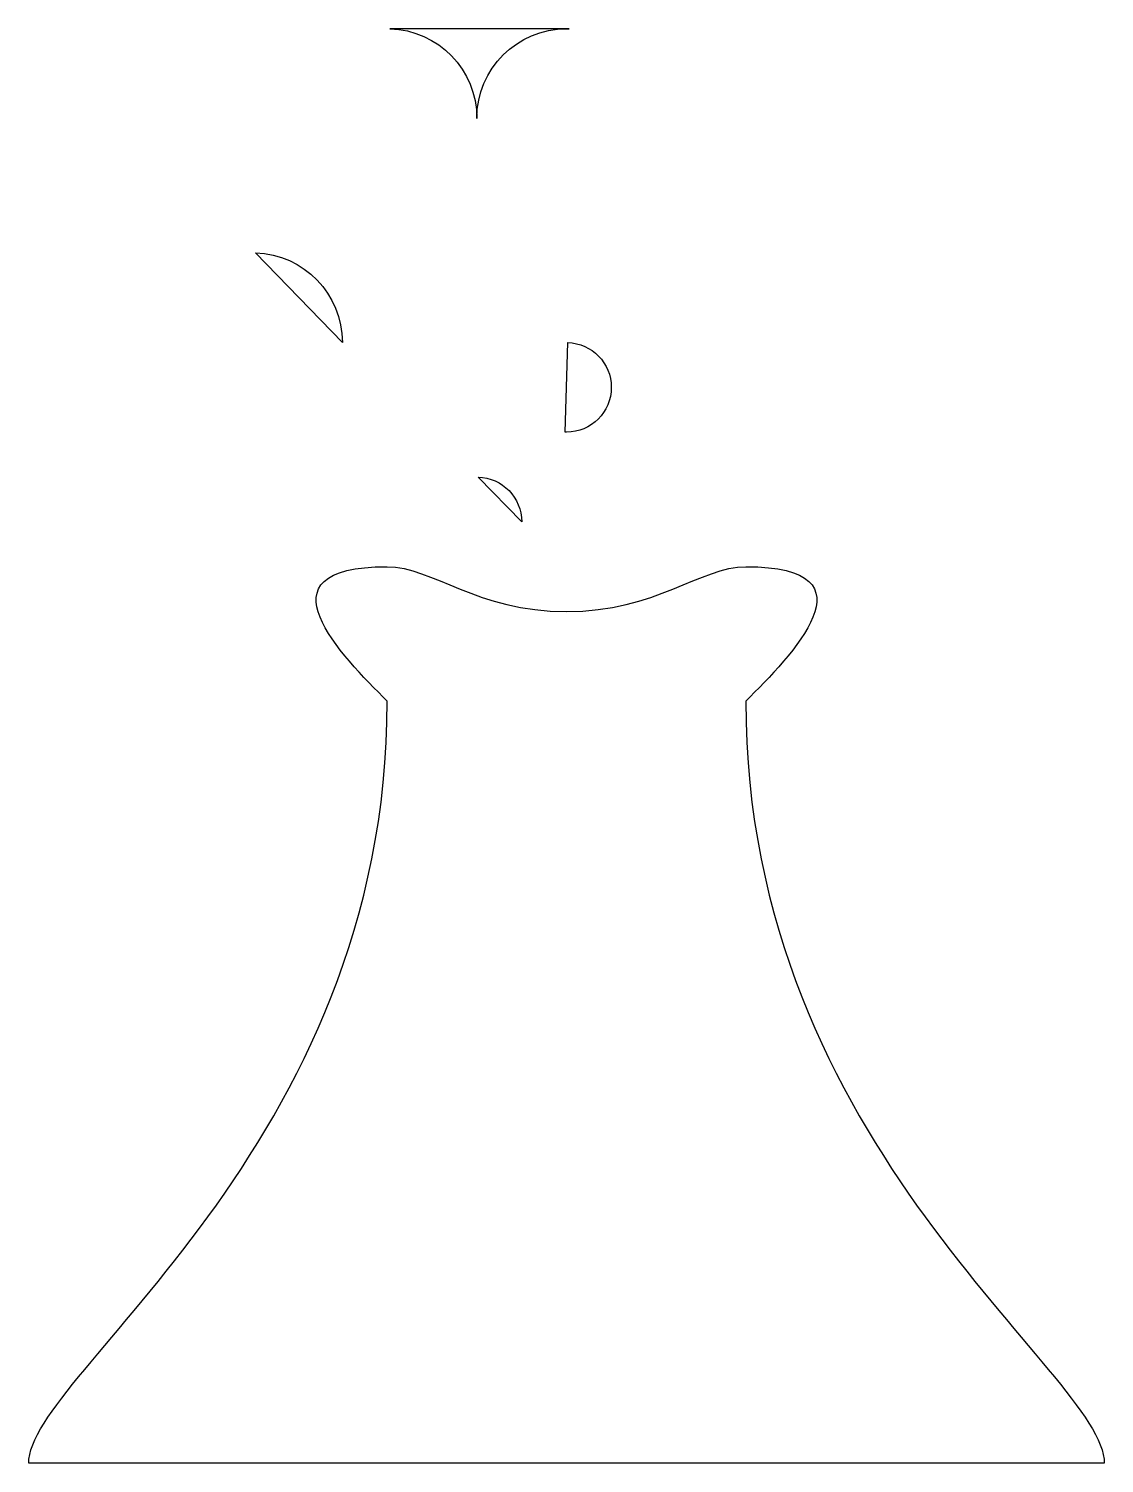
# Model space of a CAD drawing. Header units: centimetres. Extents: x -7.6 to 7.6, y -10.1 to 10.1.
import ezdxf

# ---------------------------------------------------------------- set-up
doc = ezdxf.new("R2010")
doc.units = ezdxf.units.CM
doc.header["$MEASUREMENT"] = 0
doc.layers.add('Layer 1', color=7, linetype='Continuous')

msp = doc.modelspace()

# ---------------------------------------------------------------- linework, layer by layer
at = {"layer": 'Layer 1'}
for points, knots in [([(0.0369, 10.12031), (0.02487, 10.1207), (0.0122, 10.12085), (0, 10.12085), (0, 10.12085), (-0.69853, 10.12085), (-1.26503, 9.55435), (-1.26503, 8.85581), (-1.26503, 8.85581), (-1.26503, 8.85566), (-1.26503, 8.8555), (-1.26503, 8.85535), (-1.26503, 8.85535), (-1.26503, 8.8555), (-1.26503, 8.85566), (-1.26503, 8.85581), (-1.26503, 8.85581), (-1.26503, 9.53999), (-1.80929, 10.10046), (-2.49316, 10.12039), (-2.49316, 10.12039), (-2.49316, 10.12039), (0.0369, 10.12031), (0.0369, 10.12031)], [0, 0, 0, 0, 0.14285714, 0.14285714, 0.14285714, 0.14285714, 0.28571429, 0.28571429, 0.28571429, 0.28571429, 0.42857143, 0.42857143, 0.42857143, 0.42857143, 0.57142857, 0.57142857, 0.57142857, 0.57142857, 0.71428571, 0.71428571, 0.71428571, 0.71428571, 1, 1, 1, 1]), ([(-3.1626, 5.69268), (-3.16259, 5.6929), (-3.16259, 5.69306), (-3.16259, 5.69321), (-3.16259, 5.69321), (-3.16259, 6.37739), (-3.70685, 6.93786), (-4.39072, 6.95779), (-4.39072, 6.95779), (-4.39072, 6.95779), (-3.1626, 5.69268), (-3.1626, 5.69268)], [0, 0, 0, 0, 0.25, 0.25, 0.25, 0.25, 0.5, 0.5, 0.5, 0.5, 1, 1, 1, 1]), ([(-0.01843, 4.42764), (-0.01242, 4.42745), (-0.00609, 4.42737), (0, 4.42737), (0, 4.42737), (0.34927, 4.42737), (0.63252, 4.71062), (0.63252, 5.05989), (0.63252, 5.05989), (0.63252, 5.05997), (0.63252, 5.06004), (0.63252, 5.06012), (0.63252, 5.06012), (0.63252, 5.06027), (0.63252, 5.06034), (0.63252, 5.06042), (0.63252, 5.06042), (0.63252, 5.40251), (0.36039, 5.68275), (0.01846, 5.69271), (0.01846, 5.69271), (0.01846, 5.69271), (-0.01843, 4.42764), (-0.01843, 4.42764)], [0, 0, 0, 0, 0.14285714, 0.14285714, 0.14285714, 0.14285714, 0.28571429, 0.28571429, 0.28571429, 0.28571429, 0.42857143, 0.42857143, 0.42857143, 0.42857143, 0.57142857, 0.57142857, 0.57142857, 0.57142857, 0.71428571, 0.71428571, 0.71428571, 0.71428571, 1, 1, 1, 1]), ([(-0.63252, 3.1626), (-0.63251, 3.16272), (-0.63251, 3.16279), (-0.63251, 3.16287), (-0.63251, 3.16287), (-0.63251, 3.50496), (-0.90464, 3.7852), (-1.24657, 3.79516), (-1.24657, 3.79516), (-1.24657, 3.79516), (-0.63252, 3.1626), (-0.63252, 3.1626)], [0, 0, 0, 0, 0.25, 0.25, 0.25, 0.25, 0.5, 0.5, 0.5, 0.5, 1, 1, 1, 1]), ([(-2.53008, 2.53008), (-4.42764, 2.53008), (-3.1626, 1.26504), (-2.53008, 0.63252), (-2.53008, 0.63252), (-2.53008, -5.69268), (-7.59024, -8.85527), (-7.59024, -10.12031), (-7.59024, -10.12031), (-7.59024, -10.12031), (7.59023, -10.12031), (7.59023, -10.12031), (7.59023, -10.12031), (7.59023, -8.85527), (2.53007, -5.69267), (2.53007, 0.63252), (2.53007, 0.63252), (3.16259, 1.26504), (4.42763, 2.53008), (2.53007, 2.53008), (2.53007, 2.53008), (1.89755, 2.53008), (1.26503, 1.89756), (-0.00001, 1.89756), (-0.00001, 1.89756), (-1.26505, 1.89756), (-1.89757, 2.53008), (-2.53009, 2.53008), (-2.53009, 2.53008), (-2.53009, 2.53008), (-2.53008, 2.53008), (-2.53008, 2.53008)], [0, 0, 0, 0, 0.11111111, 0.11111111, 0.11111111, 0.11111111, 0.22222222, 0.22222222, 0.22222222, 0.22222222, 0.33333333, 0.33333333, 0.33333333, 0.33333333, 0.44444444, 0.44444444, 0.44444444, 0.44444444, 0.55555556, 0.55555556, 0.55555556, 0.55555556, 0.66666667, 0.66666667, 0.66666667, 0.66666667, 0.77777778, 0.77777778, 0.77777778, 0.77777778, 1, 1, 1, 1])]:
    msp.add_open_spline(points, degree=3, knots=knots, dxfattribs=at)

doc.saveas('drawing.dxf')
